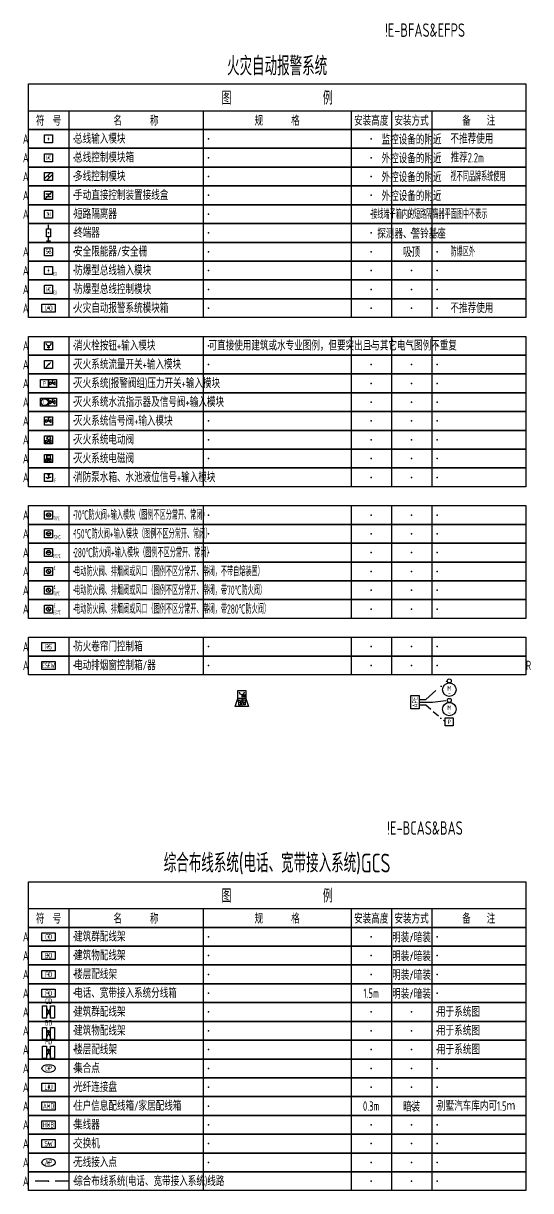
# Model space of a CAD drawing. Extents: x -337 to 273738, y -225 to 2088994.
# Drawn here: x 44274 to 63142, y 418060 to 461512 of the extents above; entities that cross this region are included whole.
import ezdxf
from ezdxf.enums import TextEntityAlignment as Align

# ---------------------------------------------------------------- set-up
doc = ezdxf.new("R2010")
doc.units = 0
doc.header["$LTSCALE"] = 1000
for name, pattern in [('BORDER2', [0.875, 0.25, -0.125, 0.25, -0.125, 0, -0.125]), ('DASHDOT', [1, 0.5, -0.25, 0, -0.25]), ('DASHED', [0.75, 0.5, -0.25])]:
    doc.linetypes.add(name, pattern=pattern)
doc.layers.get('0').update_dxf_attribs({"linetype": 'CONTINUOUS'})
for name, color, linetype in [('E-CTRL-WIRE', 3, 'BORDER2'), ('E-FAS-DEVC', 3, 'CONTINUOUS'), ('E-GCS-EQPM', 3, 'CONTINUOUS'), ('E-GCS-WIRE', 4, 'DASHED'), ('E-POWR-DEVC', 3, 'CONTINUOUS'), ('E-POWR-EQPM', 3, 'CONTINUOUS'), ('E-POWR-WIRE', 4, 'DASHDOT'), ('E-UNIV-DIAG', 2, 'CONTINUOUS'), ('E-UNIV-EL', 140, 'CONTINUOUS'), ('E-UNIV-NOTE', 6, 'CONTINUOUS')]:
    doc.layers.add(name, color=color, linetype=linetype)
doc.styles.add('TH-STYLE3', font='tssdeng.shx', dxfattribs={"width": 0.65, "bigfont": 'tssdchn.shx'})

# ---------------------------------------------------------------- blocks, each defined once
blk = doc.blocks.new('E-BKTS2')
for p, q in [((0, 0), (185, 0)), ((0, -7), (0, 0)), ((185, 0), (185, -7)), ((185, -7), (0, -7))]:
    blk.add_line(p, q)
at = {"linetype": 'Continuous'}
for p, q in [((15, 0), (15, -7)), ((65, 0), (65, -7)), ((120, 0), (120, -7)), ((135, 0), (135, -7)), ((150, 0), (150, -7))]:
    blk.add_line(p, q, dxfattribs=at)
for p in [(7.5, -3.5), (17, -3.5), (67, -3.5), (127.5, -3.5), (142.5, -3.5), (152, -3.5)]:
    blk.add_point(p, dxfattribs=at)
blk = doc.blocks.new('E-BKTS1')
blk.add_line((0, -10), (185, -10))
at = {"linetype": 'Continuous'}
for p, q in [((15, -10), (15, -17)), ((65, -10), (65, -17)), ((120, -10), (120, -17)), ((135, -10), (135, -17)), ((150, -10), (150, -17))]:
    blk.add_line(p, q, dxfattribs=at)
blk.add_lwpolyline([(0, 0), (185, 0), (185, -17), (0, -17)], close=True)
at = {"layer": 'E-UNIV-NOTE', "style": 'TH-STYLE3', "width": 0.7}
for s, height, p in [('图                例', 5, (92.5, -5)), ('安装高度', 3.5, (127.5, -13.5)), ('安装方式', 3.5, (142.5, -13.5))]:
    blk.add_text(s, height=height, dxfattribs=at).set_placement(p, align=Align.MIDDLE)
at = {"layer": 'E-UNIV-NOTE', "linetype": 'Continuous', "style": 'TH-STYLE3', "width": 0.7}
for s, p in [('符  号', (7.5, -13.5)), ('名       称', (40, -13.5)), ('规       格', (92.5, -13.5)), ('备    注', (167.5, -13.5))]:
    blk.add_text(s, height=3.5, dxfattribs=at).set_placement(p, align=Align.MIDDLE)
blk = doc.blocks.new('E-BFAS810')
blk.add_lwpolyline([(-2.5, -1.5), (-2.5, 1.5), (2.5, 1.5), (2.5, -1.5)], close=True)
at = {"layer": 'E-UNIV-EL', "style": 'TH-STYLE3', "width": 0.7}
blk.add_attdef('BOX', text='', height=2, dxfattribs=at).set_placement((0, 0), align=Align.MIDDLE)
blk = doc.blocks.new('E-BFAS510')
blk.add_lwpolyline([(-1.5, -1.5), (-1.5, 1.5), (1.5, 1.5), (1.5, -1.5)], close=True)
at = {"layer": 'E-UNIV-EL', "style": 'TH-STYLE3', "width": 0.7}
blk.add_attdef('F', text='', height=1.7, dxfattribs=at).set_placement((0, 0), align=Align.MIDDLE)
blk = doc.blocks.new('E-BFAS521')
blk.add_lwpolyline([(-1.5, -1.5), (-1.5, 1.5), (1.5, 1.5), (1.5, -1.5)], close=True)
at = {"layer": 'E-UNIV-EL'}
for p, q in [((-1.5, -0.79), (0.79, 1.5)), ((-0.79, -1.5), (1.5, 0.79))]:
    blk.add_line(p, q, dxfattribs=at)
blk = doc.blocks.new('E-BFAS522')
blk.add_lwpolyline([(-1.5, -1.5), (-1.5, 1.5), (1.5, 1.5), (1.5, -1.5)], close=True)
at = {"layer": 'E-UNIV-EL'}
for p, q in [((-1.5, -1.5), (1.5, 1.5)), ((-1, 0.5), (1, 0.5)), ((-1, -0.5), (1, -0.5))]:
    blk.add_line(p, q, dxfattribs=at)
blk = doc.blocks.new('E-BFAS540')
blk.add_lwpolyline([(-1.5, -1.5), (-1.5, 1.5), (1.5, 1.5), (1.5, -1.5)], close=True)
at = {"layer": 'E-UNIV-EL', "style": 'TH-STYLE3', "width": 0.7}
blk.add_attdef('F', text='', height=1.7, dxfattribs=at).set_placement((0, 0), align=Align.MIDDLE)
blk = doc.blocks.new('E-BFAS610')
blk.add_lwpolyline([(-1.5, -1.5), (-1.5, 1.5), (1.5, 1.5), (1.5, -1.5)], close=True)
at = {"layer": 'E-UNIV-EL'}
for p, q in [((0, 0), (0, -1)), ((-0.5, -0.5), (0.5, -0.5))]:
    blk.add_line(p, q, dxfattribs=at)
blk.add_arc((0, 1), 1, 180, 0, dxfattribs=at)
blk = doc.blocks.new('E-BFAS620')
blk.add_lwpolyline([(-1.5, -1.5), (-1.5, 1.5), (1.5, 1.5), (1.5, -1.5)], close=True)
at = {"layer": 'E-UNIV-EL', "style": 'TH-STYLE3', "width": 0.7}
blk.add_attdef('F', text='', height=1.7, dxfattribs=at).set_placement((0, 0), align=Align.MIDDLE)
blk = doc.blocks.new('E-BFAS621-2')
blk.add_lwpolyline([(-1.5, -1.5), (-1.5, 1.5), (1.5, 1.5), (1.5, -1.5)], close=True)
at = {"layer": 'E-UNIV-EL'}
for p in [(0, 0), (0.58, 1.15)]:
    blk.add_line(p, (0, 1.15), dxfattribs=at)
blk.add_lwpolyline([(1, -0.58), (1, 0.58), (-1, -0.58), (-1, 0.58)], close=True, dxfattribs=at)
blk = doc.blocks.new('E-BFAS622')
blk.add_lwpolyline([(-1.5, -1.5), (-1.5, 1.5), (1.5, 1.5), (1.5, -1.5)], close=True)
at = {"layer": 'E-UNIV-EL'}
blk.add_circle((0, 0), 1.3, dxfattribs=at)
at = {"layer": 'E-UNIV-EL', "style": 'TH-STYLE3', "width": 0.7}
blk.add_attdef('S', text='', height=1.7, dxfattribs=at).set_placement((0, 0), align=Align.MIDDLE)
blk = doc.blocks.new('E-BFAS550')
blk.add_lwpolyline([(-1.5, -1.5), (-1.5, 1.5), (1.5, 1.5), (1.5, -1.5)], close=True)
at = {"layer": 'E-UNIV-EL', "style": 'TH-STYLE3', "width": 0.7}
blk.add_attdef('F', text='', height=1.7, dxfattribs=at).set_placement((0, 0), align=Align.MIDDLE)
blk = doc.blocks.new('E-BFAS520')
blk.add_lwpolyline([(-1.5, -1.5), (-1.5, 1.5), (1.5, 1.5), (1.5, -1.5)], close=True)
at = {"layer": 'E-UNIV-EL', "style": 'TH-STYLE3', "width": 0.5}
blk.add_attdef('F', text='', height=1.7, dxfattribs=at).set_placement((0, 0), align=Align.MIDDLE)
blk = doc.blocks.new('E-BFAS510-3')
blk.add_lwpolyline([(-1.5, -1.5), (-1.5, 1.5), (1.5, 1.5), (1.5, -1.5)], close=True)
at = {"layer": 'E-UNIV-EL', "style": 'TH-STYLE3'}
for tag, height, width, p in [('F', 1.7, 0.7, (0, 0)), ('S', 1.5, 0.5, (2.5, -1.25))]:
    blk.add_attdef(tag, text='', height=height, dxfattribs=dict(at, width=width)).set_placement(p, align=Align.MIDDLE)
blk = doc.blocks.new('E-BFAS520-3')
blk.add_lwpolyline([(-1.5, -1.5), (-1.5, 1.5), (1.5, 1.5), (1.5, -1.5)], close=True)
at = {"layer": 'E-UNIV-EL', "style": 'TH-STYLE3', "width": 0.5}
for tag, height, p in [('F', 1.7, (0, 0)), ('S', 1.5, (2.5, -1.25))]:
    blk.add_attdef(tag, text='', height=height, dxfattribs=at).set_placement(p, align=Align.MIDDLE)
blk = doc.blocks.new('E-BFAS711')
blk.add_lwpolyline([(-1.5, -1.5), (-1.5, 1.5), (1.5, 1.5), (1.5, -1.5)], close=True)
at = {"layer": 'E-UNIV-EL'}
blk.add_line((1, 0), (-1, 0), dxfattribs=at)
blk.add_circle((0, 0), 0.8, dxfattribs=at)
at = {"layer": 'E-UNIV-EL', "style": 'TH-STYLE3', "width": 0.5}
blk.add_attdef('F', text='', height=1.5, dxfattribs=at).set_placement((3, -1.25), align=Align.MIDDLE)
blk = doc.blocks.new('E-BFAS712')
blk.add_lwpolyline([(-1.5, -1.5), (-1.5, 1.5), (1.5, 1.5), (1.5, -1.5)], close=True)
at = {"layer": 'E-UNIV-EL'}
blk.add_line((1, 0), (-1, 0), dxfattribs=at)
blk.add_circle((0, 0), 0.8, dxfattribs=at)
at = {"layer": 'E-UNIV-EL', "style": 'TH-STYLE3', "width": 0.5}
blk.add_attdef('F', text='', height=1.5, dxfattribs=at).set_placement((3, -1.25), align=Align.MIDDLE)
blk = doc.blocks.new('E-BFAS730')
blk.add_lwpolyline([(-1.5, -1.5), (-1.5, 1.5), (1.5, 1.5), (1.5, -1.5)], close=True)
at = {"layer": 'E-UNIV-EL'}
blk.add_line((-0.71, 0.71), (0.71, -0.71), dxfattribs=at)
blk.add_circle((0, 0), 0.8, dxfattribs=at)
at = {"layer": 'E-UNIV-EL', "style": 'TH-STYLE3', "width": 0.5}
blk.add_attdef('F', text='', height=1.5, dxfattribs=at).set_placement((2.25, 1.25), align=Align.MIDDLE)
blk = doc.blocks.new('E-BFAS731')
blk.add_lwpolyline([(-1.5, -1.5), (-1.5, 1.5), (1.5, 1.5), (1.5, -1.5)], close=True)
at = {"layer": 'E-UNIV-EL'}
blk.add_line((-0.71, 0.71), (0.71, -0.71), dxfattribs=at)
blk.add_circle((0, 0), 0.8, dxfattribs=at)
at = {"layer": 'E-UNIV-EL', "style": 'TH-STYLE3', "width": 0.5}
for p in [(2.25, 1.25), (3, -1.25)]:
    blk.add_attdef('F', text='', height=1.5, dxfattribs=at).set_placement(p, align=Align.MIDDLE)
blk = doc.blocks.new('E-BFAS732')
blk.add_lwpolyline([(-1.5, -1.5), (-1.5, 1.5), (1.5, 1.5), (1.5, -1.5)], close=True)
at = {"layer": 'E-UNIV-EL'}
blk.add_line((-0.71, 0.71), (0.71, -0.71), dxfattribs=at)
blk.add_circle((0, 0), 0.8, dxfattribs=at)
at = {"layer": 'E-UNIV-EL', "style": 'TH-STYLE3', "width": 0.5}
for p in [(2.25, 1.25), (3, -1.25)]:
    blk.add_attdef('F', text='', height=1.5, dxfattribs=at).set_placement(p, align=Align.MIDDLE)
blk = doc.blocks.new('E-BFAS630-2')
blk.add_lwpolyline([(-1.5, -1.51), (-1.5, 1.49), (1.5, 1.49), (1.5, -1.51)], close=True)
at = {"layer": 'E-UNIV-EL'}
for p, q in [((0, 0.7), (0, 0.5)), ((0, 0.4), (0, 0.25)), ((0, 0.15), (0, 0)), ((0.2, 1.07), (0.45, 1.07)), ((-1, -0.01), (-0.5, -0.01)), ((0, -0.1), (0, -0.3))]:
    blk.add_line(p, q, dxfattribs=at)
blk.add_lwpolyline([(0, 1.45, -0.533333), (0, 0.7, -0.533333)], format="xyb", close=True, dxfattribs=at)
blk.add_lwpolyline([(1, -0.01), (0.5, -0.01), (-0.5, -0.59)], dxfattribs=at)
at = {"layer": 'E-UNIV-EL', "style": 'TH-STYLE3', "width": 0.5}
blk.add_attdef('F', text='', height=1.5, dxfattribs=at).set_placement((2.5, -1.26), align=Align.MIDDLE)
blk = doc.blocks.new('E-BFAS713')
blk.add_lwpolyline([(-1.5, -1.5), (-1.5, 1.5), (1.5, 1.5), (1.5, -1.5)], close=True)
at = {"layer": 'E-UNIV-EL'}
blk.add_line((1, 0), (-1, 0), dxfattribs=at)
blk.add_circle((0, 0), 0.8, dxfattribs=at)
at = {"layer": 'E-UNIV-EL', "style": 'TH-STYLE3', "width": 0.5}
blk.add_attdef('F', text='', height=1.5, dxfattribs=at).set_placement((3, -1.25), align=Align.MIDDLE)
blk = doc.blocks.new('E-BFAS910')
for p, q in [((1.5, 0), (0, 0)), ((6, 0), (4.5, 0)), ((6, -0.75), (6, 0.75))]:
    blk.add_line(p, q)
blk.add_lwpolyline([(1.5, -0.75), (1.5, 0.75), (4.5, 0.75), (4.5, -0.75)], close=True)
blk = doc.blocks.new('E-BFAS621-4')
blk.add_lwpolyline([(-1.5, -1.5), (-1.5, 1.5), (1.5, 1.5), (1.5, -1.5)], close=True)
at = {"layer": 'E-UNIV-EL'}
blk.add_line((0, 0), (0, -0.7), dxfattribs=at)
blk.add_lwpolyline([(1, -1.28), (1, -0.12), (-1, -1.28), (-1, -0.12)], close=True, dxfattribs=at)
blk.add_circle((0, 0.65), 0.65, dxfattribs=at)
at = {"layer": 'E-UNIV-EL', "style": 'TH-STYLE3', "width": 0.7}
blk.add_attdef('F', text='', height=1, dxfattribs=at).set_placement((0, 0.65), align=Align.MIDDLE)
blk = doc.blocks.new('E-BFAS621-3')
blk.add_lwpolyline([(-1.5, -1.5), (-1.5, 1.5), (1.5, 1.5), (1.5, -1.5)], close=True)
at = {"layer": 'E-UNIV-EL'}
for p, q in [((-0.65, 1.3), (0.65, 1.3)), ((-0.65, 0), (-0.65, 1.3)), ((-0.65, 0), (0.65, 0)), ((0, 0), (0, -0.7)), ((0.65, 0), (0.65, 1.3))]:
    blk.add_line(p, q, dxfattribs=at)
blk.add_lwpolyline([(1, -1.28), (1, -0.12), (-1, -1.28), (-1, -0.12)], close=True, dxfattribs=at)
at = {"layer": 'E-UNIV-EL', "style": 'TH-STYLE3', "width": 0.7}
blk.add_attdef('F', text='', height=1, dxfattribs=at).set_placement((0, 0.65), align=Align.MIDDLE)
blk = doc.blocks.new('E-BDB004')
blk.add_lwpolyline([(-2.5, -1.5), (-2.5, 1.5), (2.5, 1.5), (2.5, -1.5)], close=True)
at = {"layer": 'E-UNIV-EL', "style": 'TH-STYLE3', "width": 0.7}
blk.add_attdef('BOX', text='', height=2, dxfattribs=at).set_placement((0, 0), align=Align.MIDDLE)
blk = doc.blocks.new('E-BDB052')
blk.add_circle((0, 0), 2.5)
at = {"layer": 'E-UNIV-EL', "style": 'TH-STYLE3', "width": 0.7}
for s, p in [('M', (0, 0.5)), ('~', (0, -1.5))]:
    blk.add_text(s, height=1.8, dxfattribs=at).set_placement(p, align=Align.MIDDLE)
blk = doc.blocks.new('E-BFAS330')
blk.add_lwpolyline([(-2.5, -1.5), (-1.5, 1.5), (1.5, 1.5), (2.5, -1.5)], close=True)
at = {"layer": 'E-UNIV-EL'}
for p, q in [((-1.56, 1), (-0.24, 0.6)), ((-1.1, 0), (-1.56, 1)), ((-0.5, 0), (-1.3, 0)), ((-1.3, 0), (-1.3, -0.8)), ((-0.7, 0), (-0.24, 0.6)), ((-0.5, 0), (-0.5, -0.8)), ((0, 1.5), (0, -1.5)), ((0.6, 0.1), (0.6, -0.8)), ((1.2, 0.1), (1.2, -0.8)), ((-1.3, -0.8), (-0.5, -0.8)), ((1.2, -0.8), (0.6, -0.8))]:
    blk.add_line(p, q, dxfattribs=at)
blk.add_circle((0.9, 0.5), 0.5, dxfattribs=at)
blk = doc.blocks.new('E-BFAS212')
blk.add_lwpolyline([(-1.5, -1.5), (-1.5, 1.5), (1.5, 1.5), (1.5, -1.5)], close=True)
at = {"layer": 'E-UNIV-EL'}
blk.add_line((0, 0), (0, -1), dxfattribs=at)
for radius in [0.5, 0.25]:
    blk.add_circle((0.75, -0.5), radius, dxfattribs=at)
blk.add_arc((0, 1), 1, 180, 0, dxfattribs=at)
blk = doc.blocks.new('E-BFAS011')
blk.add_lwpolyline([(-2.5, -1.5), (-2.5, 1.5), (2.5, 1.5), (2.5, -1.5)], close=True)
at = {"layer": 'E-UNIV-EL', "style": 'TH-STYLE3', "width": 0.7}
blk.add_attdef('F', text='', height=2, dxfattribs=at).set_placement((0, 0), align=Align.MIDDLE)
blk = doc.blocks.new('E-BFAS622-2')
blk.add_lwpolyline([(-1.5, -1.5), (-1.5, 1.5), (1.5, 1.5), (1.5, -1.5)], close=True)
at = {"layer": 'E-UNIV-EL'}
blk.add_line((-1.06, -1.06), (0, 0), dxfattribs=at)
blk.add_lwpolyline([(0, 0, 0.75, 0, 0), (1.06, 1.06, 0, 0, 0)], format="xyseb", dxfattribs=at)
blk = doc.blocks.new('E-BFAS820')
blk.add_lwpolyline([(-2.5, -1.5), (-2.5, 1.5), (2.5, 1.5), (2.5, -1.5)], close=True)
at = {"layer": 'E-UNIV-EL', "style": 'TH-STYLE3', "width": 0.7}
blk.add_attdef('BOX', text='', height=2, dxfattribs=at).set_placement((0, 0), align=Align.MIDDLE)
blk = doc.blocks.new('火灾自动报警系统二')
at = {"layer": 'E-CTRL-WIRE'}
for p, q in [((14529, -23114), (14779, -23114)), ((14779, -23114), (15504, -23753))]:
    blk.add_line(p, q, dxfattribs=at)
at = {"layer": 'E-POWR-DEVC'}
for centre in [(15654, -22227), (15654, -22950)]:
    blk.add_circle(centre, 75, dxfattribs=at)
at = {"layer": 'E-POWR-WIRE'}
for p, q in [((14779, -22914), (15579, -22227)), ((14529, -22914), (14779, -22914)), ((14529, -23014), (15029, -23014)), ((15029, -23014), (15579, -22950))]:
    blk.add_line(p, q, dxfattribs=at)
at = {"layer": 'E-FAS-DEVC', "xscale": 100, "yscale": 100, "zscale": 100}
for name, p, values in [('E-BFAS510', (750, -2050), {'F': 'I'}), ('E-BFAS520', (750, -2750), {'F': 'I/O'}), ('E-BFAS540', (750, -4850), {'F': 'SI'}), ('E-BFAS550', (750, -6250), {'F': 'SB'}), ('E-BFAS510-3', (750, -6950), {'S': 'EX', 'F': 'I'}), ('E-BFAS520-3', (750, -7650), {'S': 'EX', 'F': 'I/O'}), ('E-BFAS011', (750, -8350), {'F': 'I/O'}), ('E-BFAS620', (600, -11150), {'F': 'P'}), ('E-BFAS622', (600, -11850), {'S': 'L'}), ('E-BFAS630-2', (750, -14650), {'F': 'F'}), ('E-BFAS711', (750, -16050), {'F': '70℃'}), ('E-BFAS713', (750, -16750), {'F': '150℃'}), ('E-BFAS712', (750, -17450), {'F': '280℃'}), ('E-BFAS730', (750, -18150), {'F': 'E'}), ('E-BFAS810', (750, -20950), {'BOX': 'RS'}), ('E-BFAS620', (15654, -23753), {'F': 'P'})]:
    blk.add_blockref(name, p, dxfattribs=at).add_auto_attribs(values)
for name, p in [('E-BFAS521', (750, -3450)), ('E-BFAS522', (750, -4150)), ('E-BFAS610', (750, -9750)), ('E-BFAS622-2', (750, -10450)), ('E-BFAS621-2', (900, -11150)), ('E-BFAS621-2', (900, -11850)), ('E-BFAS621-2', (750, -12550)), ('E-BFAS212', (7938, -22731)), ('E-BFAS330', (7938, -23031))]:
    blk.add_blockref(name, p, dxfattribs=at)
at = {"layer": 'E-FAS-DEVC', "xscale": 100, "yscale": 100, "zscale": 100, "rotation": 270}
blk.add_blockref('E-BFAS910', (750, -5250), dxfattribs=at)
at = {"layer": 'E-FAS-DEVC'}
ref = blk.add_blockref('E-BFAS621-4', (750, -13250), dxfattribs=dict(at, xscale=100, yscale=100, zscale=100))
ref.add_attrib('F', 'M', dxfattribs={"layer": 'E-UNIV-EL', "height": 100, "style": 'TH-STYLE3', "width": 0.7}).set_placement((750, -13175), align=Align.MIDDLE)
ref = blk.add_blockref('E-BFAS621-3', (750, -13950), dxfattribs=dict(at, xscale=100, yscale=100, zscale=100))
ref.add_attrib('F', 'M', dxfattribs={"layer": 'E-UNIV-EL', "height": 100, "style": 'TH-STYLE3', "width": 0.7}).set_placement((750, -13875), align=Align.MIDDLE)
ref = blk.add_blockref('E-BFAS731', (750, -18850), dxfattribs=dict(at, xscale=100, yscale=100, zscale=100))
ref.add_attrib('F', 'E', dxfattribs={"layer": 'E-UNIV-EL', "height": 150, "style": 'TH-STYLE3', "width": 0.5}).set_placement((975, -18725), align=Align.MIDDLE)
ref.add_attrib('F', '70℃', dxfattribs={"layer": 'E-UNIV-EL', "height": 150, "style": 'TH-STYLE3', "width": 0.5}).set_placement((1050, -18975), align=Align.MIDDLE)
ref = blk.add_blockref('E-BFAS732', (750, -19550), dxfattribs=dict(at, xscale=100, yscale=100, zscale=100))
ref.add_attrib('F', '280℃', dxfattribs={"layer": 'E-UNIV-EL', "height": 150, "style": 'TH-STYLE3', "width": 0.5}).set_placement((1050, -19675), align=Align.MIDDLE)
ref.add_attrib('F', 'E', dxfattribs={"layer": 'E-UNIV-EL', "height": 150, "style": 'TH-STYLE3', "width": 0.5}).set_placement((975, -19425), align=Align.MIDDLE)
ref = blk.add_blockref('E-BFAS820', (750, -21650), dxfattribs=dict(at, xscale=100, yscale=100, zscale=100))
ref.add_attrib('BOX', 'ESEW', dxfattribs={"layer": 'E-UNIV-EL', "height": 200, "style": 'TH-STYLE3', "width": 0.6}).set_placement((750, -21650), align=Align.MIDDLE)
at = {"layer": 'E-POWR-EQPM', "xscale": 100, "yscale": 100, "zscale": 100}
for p in [(15654, -22552), (15654, -23275)]:
    blk.add_blockref('E-BDB052', p, dxfattribs=at)
at = {"layer": 'E-POWR-EQPM', "xscale": 100, "yscale": 100, "zscale": 100, "rotation": 90}
blk.add_blockref('E-BDB004', (14379, -23014), dxfattribs=at).add_auto_attribs({'BOX': 'APE'})
at = {"layer": 'E-UNIV-DIAG', "xscale": 100, "yscale": 100, "zscale": 100}
for name, p in [('E-BKTS1', (0, 0)), ('E-BKTS2', (0, -1700)), ('E-BKTS2', (0, -2400)), ('E-BKTS2', (0, -3100)), ('E-BKTS2', (0, -3800)), ('E-BKTS2', (0, -4500)), ('E-BKTS2', (0, -5200)), ('E-BKTS2', (0, -5900)), ('E-BKTS2', (0, -6600)), ('E-BKTS2', (0, -7300)), ('E-BKTS2', (0, -8000)), ('E-BKTS2', (0, -9400)), ('E-BKTS2', (0, -10100)), ('E-BKTS2', (0, -10800)), ('E-BKTS2', (0, -11500)), ('E-BKTS2', (0, -12200)), ('E-BKTS2', (0, -12900)), ('E-BKTS2', (0, -13600)), ('E-BKTS2', (0, -14300)), ('E-BKTS2', (0, -15700)), ('E-BKTS2', (0, -16400)), ('E-BKTS2', (0, -17100)), ('E-BKTS2', (0, -17800)), ('E-BKTS2', (0, -18500)), ('E-BKTS2', (0, -19200)), ('E-BKTS2', (0, -20600)), ('E-BKTS2', (0, -21300))]:
    blk.add_blockref(name, p, dxfattribs=at)
at = {"layer": 'E-UNIV-NOTE', "style": 'TH-STYLE3', "width": 0.7}
for s, height, p in [('火灾自动报警系统', 700, (9250, 700)), ('A', 350, (-100, -2050)), ('监控设备的附近', 350, (14250, -2050)), ('A', 350, (-100, -2750)), ('外控设备的附近', 350, (14250, -2750)), ('A', 350, (-100, -3450)), ('外控设备的附近', 350, (14250, -3450)), ('A', 350, (-100, -4150)), ('外控设备的附近', 350, (14250, -4150)), ('A', 350, (-100, -4850)), ('探测器、警铃基座', 350, (14250, -5550)), ('A', 350, (-100, -6250)), ('吸顶', 350, (14250, -6250)), ('A', 350, (-100, -6950)), ('A', 350, (-100, -7650)), ('A', 350, (-100, -8350)), ('A', 350, (-100, -9750)), ('A', 350, (-100, -10450)), ('A', 350, (-100, -11150)), ('A', 350, (-100, -11850)), ('A', 350, (-100, -12550)), ('A', 350, (-100, -13250)), ('A', 350, (-100, -13950)), ('A', 350, (-100, -14650)), ('A', 350, (-100, -16050)), ('A', 350, (-100, -16750)), ('A', 350, (-100, -17450)), ('A', 350, (-100, -18150)), ('A', 350, (-100, -18850)), ('A', 350, (-100, -19550)), ('A', 350, (-100, -20950)), ('A', 350, (-100, -21650)), ('R', 350, (18600, -21650))]:
    blk.add_text(s, height=height, dxfattribs=at).set_placement(p, align=Align.MIDDLE)
at = {"layer": 'E-UNIV-NOTE', "style": 'TH-STYLE3'}
for s, width, p in [('总线输入模块', 0.7, (1700, -2050)), ('不推荐使用', 0.7, (15700, -2050)), ('总线控制模块箱', 0.7, (1700, -2750)), ('推荐2.2m', 0.7, (15700, -2750)), ('多线控制模块', 0.7, (1700, -3450)), ('视不同品牌系统使用', 0.5, (15700, -3450)), ('手动直接控制装置接线盒', 0.7, (1700, -4150)), ('短路隔离器', 0.7, (1700, -4850)), ('接线端子箱内的短路隔离器平面图中不表示', 0.5, (12750, -4850)), ('终端器', 0.7, (1700, -5550)), ('安全限能器/安全栅', 0.7, (1700, -6250)), ('防爆区外', 0.5, (15700, -6250)), ('防爆型总线输入模块', 0.7, (1700, -6950)), ('防爆型总线控制模块', 0.7, (1700, -7650)), ('不推荐使用', 0.7, (15700, -8350)), ('消火栓按钮+输入模块', 0.7, (1700, -9750)), ('可直接使用建筑或水专业图例，但要突出且与其它电气图例不重复', 0.7, (6700, -9750)), ('灭火系统流量开关+输入模块', 0.7, (1700, -10450)), ('灭火系统(报警阀组)压力开关+输入模块', 0.7, (1700, -11150)), ('灭火系统水流指示器及信号阀+输入模块', 0.7, (1700, -11850)), ('灭火系统信号阀+输入模块', 0.7, (1700, -12550)), ('灭火系统电动阀', 0.7, (1700, -13250)), ('灭火系统电磁阀', 0.7, (1700, -13950)), ('消防泵水箱、水池液位信号+输入模块', 0.7, (1700, -14650)), ('70℃防火阀+输入模块（图例不区分常开、常闭）', 0.5, (1700, -16050)), ('150℃防火阀+输入模块（图例不区分常开、常闭）', 0.5, (1700, -16750)), ('280℃防火阀+输入模块（图例不区分常开、常闭）', 0.5, (1700, -17450)), ('电动防火阀、排烟阀或风口（图例不区分常开、常闭，不带自熔装置）', 0.5, (1700, -18150)), ('电动防火阀、排烟阀或风口（图例不区分常开、常闭，带70℃防火阀）', 0.5, (1700, -18850)), ('电动防火阀、排烟阀或风口（图例不区分常开、常闭，带280℃防火阀）', 0.5, (1700, -19550)), ('防火卷帘门控制箱', 0.7, (1700, -20950)), ('电动排烟窗控制箱/器', 0.7, (1700, -21650))]:
    blk.add_text(s, height=350, dxfattribs=dict(at, width=width)).set_placement(p, align=Align.MIDDLE_LEFT)
at = {"layer": 'E-UNIV-NOTE', "linetype": 'Continuous', "style": 'TH-STYLE3', "width": 0.7}
blk.add_text('火灾自动报警系统模块箱', height=350, dxfattribs=at).set_placement((1700, -8350), align=Align.MIDDLE_LEFT)
blk = doc.blocks.new('E-BGC001')
blk.add_lwpolyline([(-2.5, -1.5), (-2.5, 1.5), (2.5, 1.5), (2.5, -1.5)], close=True)
at = {"layer": 'E-UNIV-EL', "style": 'TH-STYLE3', "width": 0.7}
blk.add_attdef('BOX', text='', height=2, dxfattribs=at).set_placement((0, 0), align=Align.MIDDLE)
blk = doc.blocks.new('E-BGC002')
blk.add_lwpolyline([(-2.5, -1.5), (-2.5, 1.5), (2.5, 1.5), (2.5, -1.5)], close=True)
at = {"layer": 'E-UNIV-EL', "style": 'TH-STYLE3', "width": 0.7}
blk.add_attdef('BOX', text='', height=2, dxfattribs=at).set_placement((0, 0), align=Align.MIDDLE)
blk = doc.blocks.new('E-BGC003')
blk.add_lwpolyline([(-2.5, -1.5), (-2.5, 1.5), (2.5, 1.5), (2.5, -1.5)], close=True)
at = {"layer": 'E-UNIV-EL', "style": 'TH-STYLE3', "width": 0.7}
blk.add_attdef('BOX', text='', height=2, dxfattribs=at).set_placement((0, 0), align=Align.MIDDLE)
blk = doc.blocks.new('E-BGC012')
for p, q in [((-0.75, 1.5), (0.75, -1.5)), ((0.75, 1.5), (-0.75, -1.5))]:
    blk.add_line(p, q)
for points in [[(-0.75, -2.25), (-2.25, -2.25), (-2.25, 2.25), (-0.75, 2.25)], [(2.25, -2.25), (0.75, -2.25), (0.75, 2.25), (2.25, 2.25)]]:
    blk.add_lwpolyline(points, close=True)
at = {"layer": 'E-UNIV-EL', "style": 'TH-STYLE3', "width": 0.7}
blk.add_attdef('BOX', text='', height=2, dxfattribs=at).set_placement((0, 4), align=Align.MIDDLE)
blk = doc.blocks.new('E-BGC013')
for p, q in [((-0.75, 1.5), (0.75, -1.5)), ((0.75, 1.5), (-0.75, -1.5))]:
    blk.add_line(p, q)
for points in [[(-0.75, -2.25), (-2.25, -2.25), (-2.25, 2.25), (-0.75, 2.25)], [(2.25, -2.25), (0.75, -2.25), (0.75, 2.25), (2.25, 2.25)]]:
    blk.add_lwpolyline(points, close=True)
at = {"layer": 'E-UNIV-EL', "style": 'TH-STYLE3', "width": 0.7}
blk.add_attdef('BOX', text='', height=2, dxfattribs=at).set_placement((0, 4), align=Align.MIDDLE)
blk = doc.blocks.new('E-BGC021')
blk.add_lwpolyline([(-2.5, -1.5), (-2.5, 1.5), (2.5, 1.5), (2.5, -1.5)], close=True)
at = {"layer": 'E-UNIV-EL', "style": 'TH-STYLE3', "width": 0.7}
blk.add_attdef('BOX', text='', height=2, dxfattribs=at).set_placement((0, 0), align=Align.MIDDLE)
blk = doc.blocks.new('E-BGC022')
blk.add_lwpolyline([(-2.5, -1.5), (-2.5, 1.5), (2.5, 1.5), (2.5, -1.5)], close=True)
at = {"layer": 'E-UNIV-EL', "style": 'TH-STYLE3', "width": 0.7}
blk.add_attdef('BOX', text='', height=2, dxfattribs=at).set_placement((0, 0), align=Align.MIDDLE)
blk = doc.blocks.new('E-BGC023')
blk.add_ellipse((0, 0), major_axis=(-2.5, 0), ratio=0.6)
at = {"layer": 'E-UNIV-EL', "style": 'TH-STYLE3', "width": 0.7}
blk.add_attdef('BOX', text='', height=2, dxfattribs=at).set_placement((0, 0), align=Align.MIDDLE)
blk = doc.blocks.new('E-BGC004')
blk.add_ellipse((0, 0), major_axis=(-2.5, 0), ratio=0.6)
at = {"layer": 'E-UNIV-EL', "style": 'TH-STYLE3', "width": 0.7}
blk.add_attdef('BOX', text='', height=2, dxfattribs=at).set_placement((0, 0), align=Align.MIDDLE)
blk = doc.blocks.new('E-BGC006')
blk.add_lwpolyline([(-2.5, -1.5), (-2.5, 1.5), (2.5, 1.5), (2.5, -1.5)], close=True)
at = {"layer": 'E-UNIV-EL', "style": 'TH-STYLE3', "width": 0.7}
blk.add_attdef('BOX', text='', height=2, dxfattribs=at).set_placement((0, 0), align=Align.MIDDLE)
blk = doc.blocks.new('E-BGC005')
blk.add_lwpolyline([(-2.5, -1.5), (-2.5, 1.5), (2.5, 1.5), (2.5, -1.5)], close=True)
at = {"layer": 'E-UNIV-EL', "style": 'TH-STYLE3', "width": 0.7}
blk.add_attdef('BOX', text='', height=2, dxfattribs=at).set_placement((0, 0), align=Align.MIDDLE)
blk = doc.blocks.new('E-BGC011')
for p, q in [((-0.75, 1.5), (0.75, -1.5)), ((0.75, 1.5), (-0.75, -1.5))]:
    blk.add_line(p, q)
for points in [[(-0.75, -2.25), (-2.25, -2.25), (-2.25, 2.25), (-0.75, 2.25)], [(2.25, -2.25), (0.75, -2.25), (0.75, 2.25), (2.25, 2.25)]]:
    blk.add_lwpolyline(points, close=True)
at = {"layer": 'E-UNIV-EL', "style": 'TH-STYLE3', "width": 0.7}
blk.add_attdef('BOX', text='', height=2, dxfattribs=at).set_placement((0, 4), align=Align.MIDDLE)
blk = doc.blocks.new('综合布线系统一')
at = {"layer": 'E-GCS-WIRE'}
blk.add_line((1500, -11150), (0, -11150), dxfattribs=at)
at = {"layer": 'E-GCS-EQPM', "xscale": 100, "yscale": 100, "zscale": 100}
for name, p, values in [('E-BGC001', (750, -2050), {'BOX': 'CD'}), ('E-BGC002', (750, -2750), {'BOX': 'BD'}), ('E-BGC003', (750, -3450), {'BOX': 'FD'}), ('E-BGC003', (750, -4150), {'BOX': 'FD'}), ('E-BGC011', (750, -4850), {'BOX': 'CD'}), ('E-BGC012', (750, -5650), {'BOX': 'BD'}), ('E-BGC013', (750, -6350), {'BOX': 'FD'}), ('E-BGC004', (750, -6950), {'BOX': 'CP'}), ('E-BGC005', (750, -7650), {'BOX': 'LIU'}), ('E-BGC006', (750, -8350), {'BOX': 'AHD'}), ('E-BGC021', (750, -9050), {'BOX': 'HUB'}), ('E-BGC022', (750, -9750), {'BOX': 'SW'}), ('E-BGC023', (750, -10450), {'BOX': 'AP'})]:
    blk.add_blockref(name, p, dxfattribs=at).add_auto_attribs(values)
at = {"layer": 'E-UNIV-DIAG', "xscale": 100, "yscale": 100, "zscale": 100}
for name, p in [('E-BKTS1', (0, 0)), ('E-BKTS2', (0, -1700)), ('E-BKTS2', (0, -2400)), ('E-BKTS2', (0, -3100)), ('E-BKTS2', (0, -3800)), ('E-BKTS2', (0, -4500)), ('E-BKTS2', (0, -5200)), ('E-BKTS2', (0, -5900)), ('E-BKTS2', (0, -6600)), ('E-BKTS2', (0, -7300)), ('E-BKTS2', (0, -8000)), ('E-BKTS2', (0, -8700)), ('E-BKTS2', (0, -9400)), ('E-BKTS2', (0, -10100)), ('E-BKTS2', (0, -10800))]:
    blk.add_blockref(name, p, dxfattribs=at)
at = {"layer": 'E-UNIV-NOTE', "style": 'TH-STYLE3', "width": 0.7}
for s, height, p in [('综合布线系统(电话、宽带接入系统)GCS', 700, (9250, 700)), ('A', 350, (-100, -2050)), ('明装/暗装', 350, (14250, -2050)), ('A', 350, (-100, -2750)), ('明装/暗装', 350, (14250, -2750)), ('A', 350, (-100, -3450)), ('明装/暗装', 350, (14250, -3450)), ('A', 350, (-100, -4150)), ('1.5m', 350, (12750, -4150)), ('明装/暗装', 350, (14250, -4150)), ('A', 350, (-100, -4850)), ('A', 350, (-100, -5550)), ('A', 350, (-100, -6250)), ('A', 350, (-100, -6950)), ('A', 350, (-100, -7650)), ('A', 350, (-100, -8350)), ('0.3m', 350, (12750, -8350)), ('暗装', 350, (14250, -8350)), ('A', 350, (-100, -9050)), ('A', 350, (-100, -9750)), ('A', 350, (-100, -10450)), ('A', 350, (-100, -11150))]:
    blk.add_text(s, height=height, dxfattribs=at).set_placement(p, align=Align.MIDDLE)
at = {"layer": 'E-UNIV-NOTE', "linetype": 'Continuous', "style": 'TH-STYLE3', "width": 0.7}
for s, p in [('建筑群配线架', (1700, -2050)), ('建筑物配线架', (1700, -2750)), ('楼层配线架', (1700, -3450)), ('电话、宽带接入系统分线箱', (1700, -4150)), ('建筑群配线架', (1700, -4850)), ('建筑物配线架', (1700, -5550)), ('楼层配线架', (1700, -6250)), ('集合点', (1700, -6950)), ('光纤连接盘', (1700, -7650)), ('住户信息配线箱/家居配线箱', (1700, -8350)), ('集线器', (1700, -9050)), ('交换机', (1700, -9750)), ('无线接入点', (1700, -10450))]:
    blk.add_text(s, height=350, dxfattribs=at).set_placement(p, align=Align.MIDDLE_LEFT)
at = {"layer": 'E-UNIV-NOTE', "style": 'TH-STYLE3', "width": 0.7}
for s, p in [('用于系统图', (15200, -4850)), ('用于系统图', (15200, -5550)), ('用于系统图', (15200, -6250)), ('别墅汽车库内可1.5ｍ', (15200, -8350)), ('综合布线系统(电话、宽带接入系统)线路', (1700, -11150))]:
    blk.add_text(s, height=350, dxfattribs=at).set_placement(p, align=Align.MIDDLE_LEFT)

msp = doc.modelspace()

# ---------------------------------------------------------------- block references
for name, p in [('火灾自动报警系统二', (44462, 459260)), ('综合布线系统一', (44462, 429560))]:
    msp.add_blockref(name, p)

# ---------------------------------------------------------------- texts
at = {"layer": 'E-UNIV-NOTE', "style": 'TH-STYLE3', "width": 0.7}
for s, p in [('!E-BFAS&EFPS', (59212, 461260)), ('!E-BCAS&BAS', (59212, 431560))]:
    msp.add_text(s, height=500, dxfattribs=at).set_placement(p, align=Align.MIDDLE)

doc.saveas('drawing.dxf')
